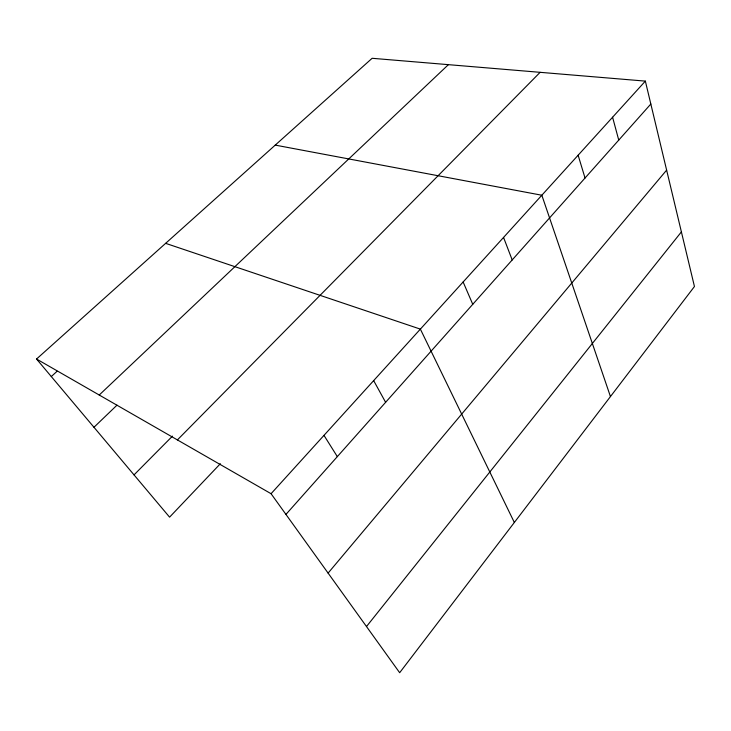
<?xml version="1.0" encoding="UTF-8"?>
<svg xmlns="http://www.w3.org/2000/svg" width="731" height="731" viewBox="0 0 731 731"><rect width="100%" height="100%" fill="white"/><g stroke="black" fill="none" stroke-linecap="round" stroke-linejoin="round"><path stroke-width="1.1" d="M366.487 626.54L681.393 231.891M328.1 573.104L666.626 170.122M285.94 514.423L650.828 104.021M271.064 493.708L645.354 81.114L694.45 286.515L399.665 672.712L271.064 493.708L36.55 359.022L372.125 58.288L645.354 81.114M220.351 463.719L169.583 517.155L36.55 359.022M177.405 439.916L540.127 72.323M134.02 474.894L172.461 436.133M93.97 427.279L116.987 405.166M99.233 395.023L448.405 64.657M51.298 376.556L57.109 371.247M275.249 145.113L541.835 195.232L610.449 396.567M165.635 243.341L420.371 329.124L514.341 522.473M323.988 435.374L337.329 456.628M373.66 380.623L385.621 402.315M463.134 281.983L472.756 304.306M503.558 237.429L512.193 259.953M578.13 155.228L585.038 178.017M612.587 117.234L618.746 140.105"/></g></svg>
